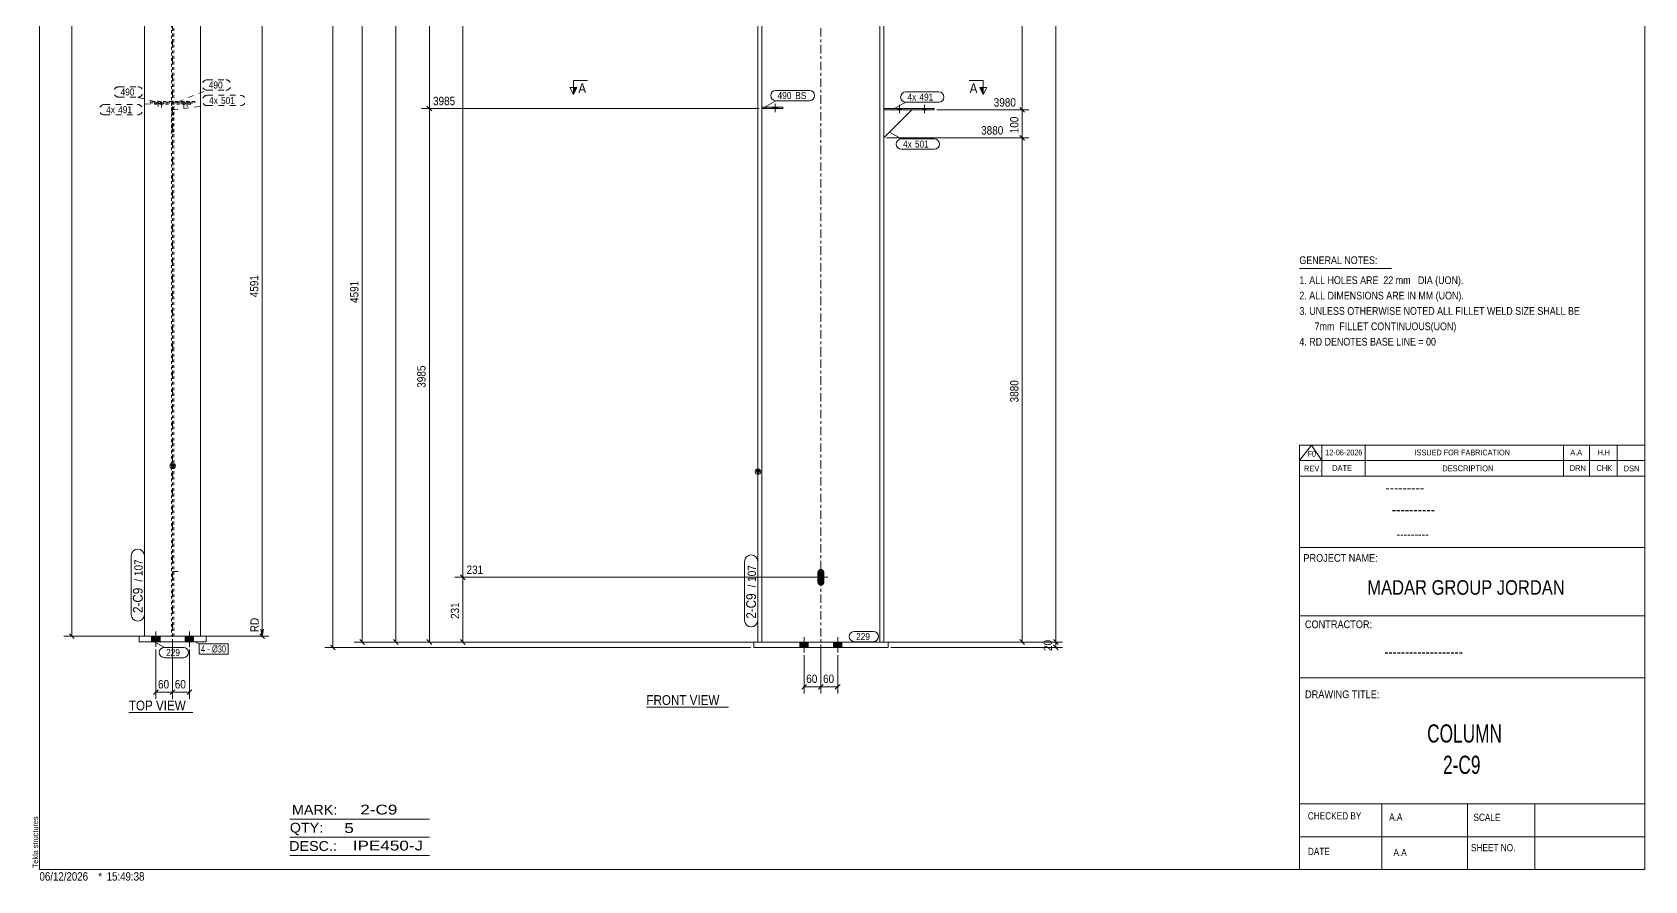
# Model space of a CAD drawing. Header units: millimetres. Extents: x 2 to 579, y 1 to 825.
# Drawn here: x 2 to 579, y 1 to 304 of the extents above; entities that cross this region are included whole.
import ezdxf

# ---------------------------------------------------------------- set-up
doc = ezdxf.new("R2010")
doc.units = ezdxf.units.MM
for name, pattern in [('XKITLINE00', [0]), ('XKITLINE01', [4, 1, -1, 1, -1]), ('XKITLINE02', [4, 2, -2]), ('XKITLINE03', [6, 3, -1, 1, -1])]:
    doc.linetypes.add(name, pattern=pattern)
for name, color, linetype, lineweight in [('Bolt', 3, 'Continuous', 0), ('BoltMark', 7, 'Continuous', 0), ('Dimensions', 7, 'Continuous', 0), ('DrawingSheet', 5, 'Continuous', 0), ('OtherObjectType', 7, 'Continuous', 0), ('Part', 2, 'Continuous', 0), ('PartMark', 7, 'Continuous', 0), ('Section', 6, 'Continuous', 0)]:
    doc.layers.add(name, color=color, linetype=linetype, lineweight=lineweight)
doc.styles.add('@ARIAL_UNICODE_MS_BOLD', font='ARIAL.TTF')
doc.styles.add('ARIAL', font='ARIAL.TTF')
doc.styles.add('ARIAL_NARROW', font='ARIALN.TTF')
doc.styles.add('COMIC_SANS_MS_BOLD', font='COMICBD.TTF')
doc.styles.add('SWIS721_EX_BT', font='ARIAL.TTF')
doc.styles.add('SWISSE', font='ARIAL.TTF')

# ---------------------------------------------------------------- blocks, each defined once
blk = doc.blocks.new('*A9')
at = {"layer": 'Bolt'}
for points in [[(284.4, 714.19), (283.92, 714.29), (283.52, 714.56), (283.25, 714.96), (283.15, 715.44), (283.15, 718.94), (283.25, 719.42), (283.52, 719.83), (283.92, 720.1), (284.4, 720.19), (284.88, 720.1), (285.28, 719.83), (285.55, 719.42), (285.65, 718.94), (285.65, 715.44), (285.55, 714.96), (285.28, 714.56), (284.88, 714.29)], [(284.4, 106.45), (283.92, 106.54), (283.52, 106.81), (283.25, 107.22), (283.15, 107.7), (283.15, 111.2), (283.25, 111.68), (283.52, 112.08), (283.92, 112.35), (284.4, 112.45), (284.88, 112.35), (285.28, 112.08), (285.55, 111.68), (285.65, 111.2), (285.65, 107.7), (285.55, 107.22), (285.28, 106.81), (284.88, 106.54)]]:
    blk.add_hatch(color=3, dxfattribs=at).paths.add_polyline_path(points, flags=17)
at = {"layer": 'Bolt', "color": 3, "linetype": 'XKITLINE00', "lineweight": 0}
for p, q in [((281.9, 717.19), (286.9, 717.19)), ((284.4, 719.69), (284.4, 714.69)), ((284.4, 111.95), (284.4, 106.95)), ((281.9, 109.45), (286.9, 109.45))]:
    blk.add_line(p, q, dxfattribs=at)
blk = doc.blocks.new('*A10')
at = {"layer": 'Bolt'}
for points in [[(279.9, 86.32), (279.9, 84.32), (276.9, 84.32), (276.9, 86.32)], [(279.9, 86.32), (279.9, 84.32), (276.9, 84.32), (276.9, 86.32)], [(291.9, 86.32), (291.9, 84.32), (288.9, 84.32), (288.9, 86.32)], [(291.9, 86.32), (291.9, 84.32), (288.9, 84.32), (288.9, 86.32)]]:
    blk.add_hatch(color=3, dxfattribs=at).paths.add_polyline_path(points, flags=17)
at = {"layer": 'Bolt', "color": 3, "linetype": 'XKITLINE00', "lineweight": 0}
for p, q in [((278.4, 88.07), (278.4, 82.57)), ((278.4, 88.07), (278.4, 82.57)), ((290.4, 88.07), (290.4, 82.57)), ((290.4, 88.07), (290.4, 82.57)), ((276.9, 86.32), (276.9, 84.32)), ((276.9, 86.32), (276.9, 84.32)), ((279.9, 86.32), (279.9, 84.32)), ((279.9, 86.32), (279.9, 84.32)), ((288.9, 86.32), (288.9, 84.32)), ((288.9, 86.32), (288.9, 84.32)), ((291.9, 86.32), (291.9, 84.32)), ((291.9, 86.32), (291.9, 84.32))]:
    blk.add_line(p, q, dxfattribs=at)
blk = doc.blocks.new('*A11')
at = {"layer": 'Bolt'}
for points in [[(313.2, 277.07), (313.2, 276.57), (311.8, 276.57), (311.8, 277.07)], [(313.2, 277.07), (313.2, 276.57), (311.8, 276.57), (311.8, 277.07)], [(322.2, 277.07), (322.2, 276.57), (320.8, 276.57), (320.8, 277.07)], [(322.2, 277.07), (322.2, 276.57), (320.8, 276.57), (320.8, 277.07)]]:
    blk.add_hatch(color=3, dxfattribs=at).paths.add_polyline_path(points, flags=17)
at = {"layer": 'Bolt', "color": 3, "linetype": 'XKITLINE00', "lineweight": 0}
for p, q in [((311.8, 276.57), (311.8, 277.07)), ((311.8, 276.57), (311.8, 277.07)), ((312.5, 275.41), (312.5, 278.41)), ((312.5, 275.41), (312.5, 278.41)), ((313.2, 276.57), (313.2, 277.07)), ((313.2, 276.57), (313.2, 277.07)), ((320.8, 276.57), (320.8, 277.07)), ((320.8, 276.57), (320.8, 277.07)), ((321.5, 275.41), (321.5, 278.41)), ((321.5, 275.41), (321.5, 278.41)), ((322.2, 276.57), (322.2, 277.07)), ((322.2, 276.57), (322.2, 277.07))]:
    blk.add_line(p, q, dxfattribs=at)
blk = doc.blocks.new('*A12')
at = {"layer": 'Bolt', "color": 3, "linetype": 'XKITLINE02', "lineweight": 0}
for p, q in [((267.12, 277.07), (267.12, 277.57)), ((268.1, 275.72), (268.1, 278.72)), ((269.08, 277.07), (269.08, 277.57))]:
    blk.add_line(p, q, dxfattribs=at)
blk = doc.blocks.new('*A13')
at = {"layer": 'Bolt'}
blk.add_hatch(color=3, dxfattribs=at).paths.add_polyline_path([(267.12, 277.07), (267.12, 277.57), (269.08, 277.57), (269.08, 277.07)], flags=17)
at = {"layer": 'Bolt', "color": 3, "linetype": 'XKITLINE00', "lineweight": 0}
for p, q in [((267.12, 277.07), (267.12, 277.57)), ((268.1, 275.72), (268.1, 278.72)), ((269.08, 277.07), (269.08, 277.57))]:
    blk.add_line(p, q, dxfattribs=at)
blk = doc.blocks.new('*A23')
at = {"layer": 'Part'}
blk.add_hatch(color=2, dxfattribs=at).paths.add_polyline_path([(261.1, 147.72), (262.7, 147.72), (261.9, 146.32)], flags=17)
at = {"layer": 'Part', "color": 7, "linetype": 'XKITLINE01', "lineweight": 0}
for p, q in [((306.9, 774.15), (261.9, 738.67)), ((261.9, 86.32), (306.9, 86.32))]:
    blk.add_line(p, q, dxfattribs=at)
at = {"layer": 'Part', "color": 2, "linetype": 'XKITLINE00', "lineweight": 0}
for p, q in [((305.5, 188.81), (305.5, 773.04)), ((306.9, 188.81), (306.9, 774.15)), ((261.9, 738.67), (261.9, 188.81)), ((263.3, 739.78), (263.3, 188.81)), ((261.9, 188.71), (261.9, 86.32)), ((263.3, 188.71), (263.3, 86.32)), ((305.5, 86.32), (305.5, 188.71)), ((306.9, 86.32), (306.9, 188.71)), ((261.9, 146.32), (261.1, 147.72)), ((261.1, 147.72), (262.7, 147.72)), ((262.7, 147.72), (261.9, 146.32))]:
    blk.add_line(p, q, dxfattribs=at)
at = {"layer": 'Part', "color": 7, "linetype": 'XKITLINE03', "lineweight": 0}
for p, q in [((284.4, 188.81), (284.4, 766.41)), ((284.4, 76.32), (284.4, 188.71))]:
    blk.add_line(p, q, dxfattribs=at)
at = {"layer": 'Part', "color": 2, "linetype": 'XKITLINE00', "lineweight": 0}
blk.add_circle((261.9, 147.22), 1, dxfattribs=at)
blk = doc.blocks.new('*A27')
at = {"layer": 'Part', "color": 2, "linetype": 'XKITLINE00', "lineweight": 0}
for p, q in [((308.4, 86.32), (260.4, 86.32)), ((260.4, 86.32), (260.4, 84.32)), ((308.4, 84.32), (260.4, 84.32)), ((308.4, 86.32), (308.4, 84.32))]:
    blk.add_line(p, q, dxfattribs=at)
blk = doc.blocks.new('*A29')
at = {"layer": 'Part', "color": 2, "linetype": 'XKITLINE00', "lineweight": 0}
for p, q in [((306.9, 277.07), (324.9, 277.07)), ((324.9, 277.07), (324.9, 276.57)), ((324.9, 276.57), (306.9, 276.57))]:
    blk.add_line(p, q, dxfattribs=at)
at = {"layer": 'Part', "color": 7, "linetype": 'XKITLINE01', "lineweight": 0}
blk.add_line((306.9, 276.57), (306.9, 277.07), dxfattribs=at)
blk = doc.blocks.new('*A30')
at = {"layer": 'Part', "color": 7, "linetype": 'XKITLINE01', "lineweight": 0}
for p, q in [((270.8, 277.57), (263.3, 277.57)), ((263.3, 277.57), (263.3, 277.07)), ((263.3, 277.07), (270.8, 277.07)), ((264.8, 277.07), (264.8, 277.57)), ((270.8, 277.07), (270.8, 277.57))]:
    blk.add_line(p, q, dxfattribs=at)
blk = doc.blocks.new('*A31')
at = {"layer": 'Part', "color": 2, "linetype": 'XKITLINE00', "lineweight": 0}
blk.add_line((306.9, 266.57), (316.9, 276.57), dxfattribs=at)
at = {"layer": 'Part', "color": 7, "linetype": 'XKITLINE01', "lineweight": 0}
for p, q in [((306.9, 276.57), (306.9, 266.57)), ((316.9, 276.57), (306.9, 276.57))]:
    blk.add_line(p, q, dxfattribs=at)
blk = doc.blocks.new('*A32')
at = {"layer": 'Part', "color": 2, "linetype": 'XKITLINE00', "lineweight": 0}
for p, q in [((263.3, 277.57), (270.8, 277.57)), ((270.8, 277.07), (263.3, 277.07)), ((270.8, 277.57), (270.8, 277.07))]:
    blk.add_line(p, q, dxfattribs=at)
at = {"layer": 'Part', "color": 7, "linetype": 'XKITLINE01', "lineweight": 0}
for p, q in [((263.3, 277.07), (263.3, 277.57)), ((264.8, 277.07), (264.8, 277.57))]:
    blk.add_line(p, q, dxfattribs=at)
blk = doc.blocks.new('*A46')
at = {"layer": 'Bolt', "color": 3, "linetype": 'XKITLINE02', "lineweight": 0}
for p, q in [((53.04, 722.24), (52.14, 722.24)), ((54.59, 719.24), (50.59, 719.24)), ((53.04, 716.24), (52.14, 716.24)), ((54.59, 111.5), (50.59, 111.5)), ((53.04, 114.5), (52.14, 114.5)), ((53.04, 108.5), (52.14, 108.5))]:
    blk.add_line(p, q, dxfattribs=at)
blk = doc.blocks.new('*A47')
at = {"layer": 'Bolt'}
for points in [[(48.09, 88.37), (48.09, 86.37), (45.09, 86.37), (45.09, 88.37)], [(48.09, 88.37), (48.09, 86.37), (45.09, 86.37), (45.09, 88.37)], [(60.09, 88.37), (60.09, 86.37), (57.09, 86.37), (57.09, 88.37)], [(60.09, 88.37), (60.09, 86.37), (57.09, 86.37), (57.09, 88.37)]]:
    blk.add_hatch(color=3, dxfattribs=at).paths.add_polyline_path(points, flags=17)
at = {"layer": 'Bolt', "color": 3, "linetype": 'XKITLINE00', "lineweight": 0}
for p, q in [((45.09, 88.37), (45.09, 86.37)), ((45.09, 88.37), (45.09, 86.37)), ((46.59, 90.12), (46.59, 84.62)), ((46.59, 90.12), (46.59, 84.62)), ((48.09, 88.37), (48.09, 86.37)), ((48.09, 88.37), (48.09, 86.37)), ((57.09, 88.37), (57.09, 86.37)), ((57.09, 88.37), (57.09, 86.37)), ((58.59, 90.12), (58.59, 84.62)), ((58.59, 90.12), (58.59, 84.62)), ((60.09, 88.37), (60.09, 86.37)), ((60.09, 88.37), (60.09, 86.37))]:
    blk.add_line(p, q, dxfattribs=at)
blk = doc.blocks.new('*A48')
at = {"layer": 'Bolt', "color": 3, "linetype": 'XKITLINE02', "lineweight": 0}
for p, q in [((47.89, 278.62), (47.89, 279.12)), ((47.89, 278.62), (47.89, 279.12)), ((48.59, 277.46), (48.59, 280.46)), ((48.59, 277.46), (48.59, 280.46)), ((49.29, 278.62), (49.29, 279.12)), ((49.29, 278.62), (49.29, 279.12)), ((55.89, 278.62), (55.89, 279.12)), ((55.89, 278.62), (55.89, 279.12)), ((56.59, 277.46), (56.59, 280.46)), ((56.59, 277.46), (56.59, 280.46)), ((57.29, 278.62), (57.29, 279.12)), ((57.29, 278.62), (57.29, 279.12))]:
    blk.add_line(p, q, dxfattribs=at)
blk = doc.blocks.new('*A49')
at = {"layer": 'Bolt', "color": 3, "linetype": 'XKITLINE02', "lineweight": 0}
for p, q in [((46.4, 279.12), (46.4, 279.62)), ((47.39, 277.77), (47.39, 280.77)), ((48.37, 279.12), (48.37, 279.62))]:
    blk.add_line(p, q, dxfattribs=at)
blk = doc.blocks.new('*A50')
at = {"layer": 'Bolt', "color": 3, "linetype": 'XKITLINE02', "lineweight": 0}
for p, q in [((56.8, 279.12), (56.8, 279.62)), ((57.79, 277.77), (57.79, 280.77)), ((58.77, 279.12), (58.77, 279.62))]:
    blk.add_line(p, q, dxfattribs=at)
blk = doc.blocks.new('*A60')
at = {"layer": 'Part'}
blk.add_hatch(color=2, dxfattribs=at).paths.add_polyline_path([(51.79, 149.77), (53.39, 149.77), (52.59, 148.37)], flags=17)
at = {"layer": 'Part', "color": 7, "linetype": 'XKITLINE01', "lineweight": 0}
for p, q in [((42.59, 776.2), (42.59, 340.59)), ((62.59, 776.2), (42.59, 776.2)), ((42.59, 775.09), (52.14, 775.09)), ((52.14, 775.09), (52.14, 190.86)), ((53.04, 190.86), (53.04, 775.09)), ((53.04, 775.09), (62.59, 775.09)), ((62.59, 340.59), (62.59, 776.2)), ((42.59, 741.83), (52.14, 741.83)), ((42.59, 740.72), (62.59, 740.72)), ((53.04, 741.83), (62.59, 741.83)), ((52.14, 190.76), (52.14, 88.37)), ((53.04, 88.37), (53.04, 190.76)), ((42.59, 88.37), (62.59, 88.37))]:
    blk.add_line(p, q, dxfattribs=at)
at = {"layer": 'Part', "color": 7, "linetype": 'XKITLINE03', "lineweight": 0}
for p, q in [((52.59, 190.86), (52.59, 768.46)), ((52.59, 78.37), (52.59, 190.76))]:
    blk.add_line(p, q, dxfattribs=at)
at = {"layer": 'Part', "color": 2, "linetype": 'XKITLINE00', "lineweight": 0}
for p, q in [((42.59, 190.86), (42.59, 340.59)), ((62.59, 340.59), (62.59, 190.86)), ((42.59, 88.37), (42.59, 190.76)), ((62.59, 190.76), (62.59, 88.37)), ((52.59, 148.37), (51.79, 149.77)), ((51.79, 149.77), (53.39, 149.77)), ((53.39, 149.77), (52.59, 148.37))]:
    blk.add_line(p, q, dxfattribs=at)
blk.add_circle((52.59, 149.27), 1, dxfattribs=at)
blk = doc.blocks.new('*A64')
at = {"layer": 'Part', "color": 2, "linetype": 'XKITLINE00', "lineweight": 0}
for p, q in [((40.59, 86.37), (40.59, 88.37)), ((40.59, 88.37), (64.59, 88.37)), ((64.59, 88.37), (64.59, 86.37)), ((64.59, 86.37), (40.59, 86.37))]:
    blk.add_line(p, q, dxfattribs=at)
blk = doc.blocks.new('*A66')
at = {"layer": 'Part', "color": 7, "linetype": 'XKITLINE01', "lineweight": 0}
for p, q in [((46.09, 279.12), (46.09, 278.62)), ((46.09, 279.12), (59.09, 279.12)), ((46.09, 278.62), (59.09, 278.62)), ((59.09, 279.12), (59.09, 278.62))]:
    blk.add_line(p, q, dxfattribs=at)
blk = doc.blocks.new('*A67')
at = {"layer": 'Part', "color": 7, "linetype": 'XKITLINE01', "lineweight": 0}
for p, q in [((52.19, 279.62), (44.69, 279.62)), ((44.69, 279.62), (44.69, 279.12)), ((44.69, 279.12), (52.19, 279.12)), ((50.69, 279.12), (50.69, 279.62)), ((52.19, 279.12), (52.19, 279.62))]:
    blk.add_line(p, q, dxfattribs=at)
blk = doc.blocks.new('*A68')
at = {"layer": 'Part', "color": 7, "linetype": 'XKITLINE01', "lineweight": 0}
for p, q in [((52.84, 278.62), (52.34, 278.62)), ((52.34, 268.62), (52.34, 278.62)), ((52.84, 278.62), (52.34, 278.62)), ((52.84, 268.62), (52.84, 278.62)), ((52.84, 268.62), (52.34, 268.62))]:
    blk.add_line(p, q, dxfattribs=at)
blk = doc.blocks.new('*A69')
at = {"layer": 'Part', "color": 7, "linetype": 'XKITLINE01', "lineweight": 0}
for p, q in [((60.49, 279.62), (52.99, 279.62)), ((52.99, 279.62), (52.99, 279.12)), ((52.99, 279.12), (60.49, 279.12)), ((54.49, 279.12), (54.49, 279.62)), ((60.49, 279.12), (60.49, 279.62))]:
    blk.add_line(p, q, dxfattribs=at)
blk = doc.blocks.new('*A120')
at = {"layer": 'DrawingSheet', "color": 5, "linetype": 'XKITLINE00', "lineweight": 0}
for p, q in [((579, 825), (5, 825)), ((5, 825), (5, 5)), ((579, 5), (579, 825)), ((5, 5), (579, 5))]:
    blk.add_line(p, q, dxfattribs=at)
at = {"layer": 'DrawingSheet', "color": 5, "style": 'ARIAL', "width": 0.85}
blk.add_text('Tekla structures', height=2, rotation=90, dxfattribs=at).set_placement((4.5, 5.5))
blk = doc.blocks.new('*A122')
at = {"layer": 'OtherObjectType', "color": 7, "linetype": 'XKITLINE00', "lineweight": 0}
blk.add_line((455.5, 219.82), (488.5, 219.82), dxfattribs=at)
at = {"layer": 'OtherObjectType', "color": 7, "style": 'ARIAL_NARROW', "width": 1.008832}
for s, p in [('GENERAL NOTES:', (455.5, 221.47)), ('1. ALL HOLES ARE  22 mm   DIA (UON).', (455.5, 214.32)), ('2. ALL DIMENSIONS ARE IN MM (UON).', (455.5, 208.82)), ('3. UNLESS OTHERWISE NOTED ALL FILLET WELD SIZE SHALL BE', (455.5, 203.32)), ('7mm  FILLET CONTINUOUS(UON)', (460.95, 197.82)), ('4. RD DENOTES BASE LINE = 00', (455.5, 192.32))]:
    blk.add_text(s, height=2.75, dxfattribs=at).set_placement(p)
blk = doc.blocks.new('*A123')
at = {"layer": 'OtherObjectType', "color": 7, "linetype": 'XKITLINE00', "lineweight": 0}
for p, q in [((455.5, 156.76), (579, 156.76)), ((455.5, 151.21), (459.82, 156.76)), ((455.5, 151.21), (455.5, 156.76)), ((459.82, 156.76), (463.53, 151.21)), ((463.53, 151.21), (463.53, 156.76)), ((478.97, 151.21), (478.97, 156.76)), ((549.98, 151.21), (549.98, 156.76)), ((559.24, 151.21), (559.24, 156.76)), ((569.12, 151.21), (569.12, 156.76)), ((579, 151.21), (579, 156.76)), ((455.5, 151.21), (579, 151.21)), ((455.5, 145.65), (455.5, 151.21)), ((459.21, 151.21), (579, 151.21)), ((463.53, 145.65), (463.53, 151.21)), ((478.97, 145.65), (478.97, 151.21)), ((549.98, 145.65), (549.98, 151.21)), ((559.24, 145.65), (559.24, 151.21)), ((569.12, 145.65), (569.12, 151.21)), ((579, 145.65), (579, 151.21))]:
    blk.add_line(p, q, dxfattribs=at)
at = {"layer": 'OtherObjectType', "color": 7, "style": 'ARIAL_NARROW'}
for s, height, width, p in [('F0', 2.058, 1.008832, (458.4, 152.59)), ('12-06-2026', 2.058, 1.008832, (464.76, 153.06)), ('ISSUED FOR FABRICATION', 2.0583, 1.008832, (496.71, 153.06)), ('A.A', 2.058, 1.008832, (552.4, 153.06)), ('H.H', 2.058, 1.008832, (562.13, 153.06)), ('REV.', 2.058, 0.907949, (457.13, 147.31)), ('DATE', 2.058, 0.907949, (467.23, 147.5)), ('DESCRIPTION', 2.0583, 0.907949, (506.61, 147.39)), ('DRN', 2.058, 0.907949, (552.17, 147.47)), ('CHK', 2.058, 0.907949, (561.72, 147.5)), ('DSN', 2.058, 0.907949, (571.47, 147.35))]:
    blk.add_text(s, height=height, dxfattribs=dict(at, width=width)).set_placement(p)
blk = doc.blocks.new('*A124')
at = {"layer": 'OtherObjectType', "color": 6, "linetype": 'XKITLINE00', "lineweight": 0}
for p, q in [((94.5, 23), (144.5, 23)), ((94.5, 16.5), (144.5, 16.5)), ((94.5, 10), (144.5, 10))]:
    blk.add_line(p, q, dxfattribs=at)
at = {"layer": 'OtherObjectType', "color": 6, "style": 'ARIAL_NARROW'}
for s, width, p in [('MARK:', 1.275, (95.27, 24.58)), ('2-C9', 1.525501, (119.69, 24.65)), ('QTY:', 1.275, (94.5, 18.19)), ('5', 1.525501, (113.99, 18.05)), ('DESC.:', 1.275, (94.29, 11.63)), ('IPE450-J', 1.525501, (117, 11.79))]:
    blk.add_text(s, height=3.5, dxfattribs=dict(at, width=width)).set_placement(p)
blk = doc.blocks.new('*A125')
at = {"layer": 'OtherObjectType', "color": 2, "linetype": 'XKITLINE00', "lineweight": 0}
for p, q in [((455.5, 145.65), (579, 145.65)), ((455.5, 5), (455.5, 145.64)), ((578.98, 145.64), (579, 5)), ((579, 120.14), (455.5, 120.14)), ((455.5, 95.63), (579, 95.63)), ((579, 73.49), (455.5, 73.49)), ((579, 28.4), (455.5, 28.4)), ((484.94, 28.4), (484.94, 5)), ((515.62, 5), (515.62, 28.4)), ((539.75, 5), (539.75, 28.4)), ((579, 16.7), (455.5, 16.7)), ((579, 5), (455.5, 5))]:
    blk.add_line(p, q, dxfattribs=at)
at = {"layer": 'OtherObjectType', "color": 4, "style": '@ARIAL_UNICODE_MS_BOLD', "width": 0.85}
blk.add_text('---------', height=3.9, dxfattribs=at).set_placement((486.23, 139.59))
at = {"layer": 'OtherObjectType', "color": 7, "style": 'ARIAL', "width": 0.85}
for s, height, p in [('----------', 3.9, (488.56, 131.77)), ('---------', 3.25, (490.21, 123.31))]:
    blk.add_text(s, height=height, dxfattribs=at).set_placement(p)
at = {"layer": 'OtherObjectType', "color": 3, "width": 0.85}
for s, style, p in [('PROJECT NAME:', 'SWIS721_EX_BT', (456.92, 115.01)), ('CONTRACTOR:', 'SWISSE', (457.47, 91.27)), ('DRAWING TITLE:', 'SWIS721_EX_BT', (457.53, 66.24))]:
    blk.add_text(s, height=2.7618, dxfattribs=dict(at, style=style)).set_placement(p)
at = {"layer": 'OtherObjectType', "color": 7, "width": 0.85}
for s, height, p in [('MADAR GROUP JORDAN', 5.2, (479.79, 103.23)), ('CHECKED BY', 2.592, (458.53, 22.86)), ('A.A', 2.592, (487.61, 22.45)), ('SCALE', 2.592, (517.74, 22.33)), ('DATE', 2.592, (458.54, 10.16)), ('A.A', 2.592, (489.14, 9.76)), ('SHEET NO.', 2.592, (516.87, 11.49))]:
    blk.add_text(s, height=height, dxfattribs=at).set_placement(p)
at = {"layer": 'OtherObjectType', "color": 1}
for s, height, style, width, p in [('-------------------', 3.9, 'COMIC_SANS_MS_BOLD', 0.85, (485.87, 80.86)), ('COLUMN', 6.5, 'ARIAL', 0.68, (501.19, 50.37)), ('2-C9', 6.5, 'ARIAL', 0.68, (506.88, 39.17))]:
    blk.add_text(s, height=height, dxfattribs=dict(at, style=style, width=width)).set_placement(p)
blk = doc.blocks.new('*A127')
at = {"layer": 'OtherObjectType', "color": 7, "style": 'ARIAL_NARROW', "width": 1.008832}
for s, p in [('06/12/2026', (4.99, 1)), ('*', (26, 1)), ('15:49:38', (29, 1))]:
    blk.add_text(s, height=3, dxfattribs=at).set_placement(p)
blk = doc.blocks.new('*A128')
at = {"layer": 'Dimensions', "color": 7, "linetype": 'XKITLINE00', "lineweight": 0}
for p, q in [((325.1, 792.78), (107.04, 792.78)), ((109.04, 793.63), (110.74, 791.93)), ((109.89, 84.32), (109.89, 792.78)), ((259.4, 84.32), (107.04, 84.32)), ((109.04, 85.17), (110.74, 83.48))]:
    blk.add_line(p, q, dxfattribs=at)
at = {"layer": 'Dimensions', "color": 3}
for p in [(109.89, 792.78), (109.89, 84.32)]:
    blk.add_point(p, dxfattribs=at)
at = {"layer": 'Dimensions', "color": 3, "style": 'ARIAL', "width": 0.85}
blk.add_text('9162', height=3, rotation=90.00021, dxfattribs=at).set_placement((108.54, 434.1))
blk = doc.blocks.new('*A129')
at = {"layer": 'Dimensions', "color": 7, "linetype": 'XKITLINE00', "lineweight": 0}
for p, q in [((367.55, 87.17), (369.25, 85.48)), ((307.9, 86.32), (370.8, 86.32)), ((309.4, 84.32), (370.8, 84.32)), ((367.55, 85.17), (369.25, 83.48)), ((368.4, 84.32), (368.4, 86.32))]:
    blk.add_line(p, q, dxfattribs=at)
at = {"layer": 'Dimensions', "color": 3}
for p in [(368.4, 86.32), (368.4, 84.32)]:
    blk.add_point(p, dxfattribs=at)
at = {"layer": 'Dimensions', "color": 3, "style": 'ARIAL', "width": 0.85}
blk.add_text('20', height=3, rotation=90.00021, dxfattribs=at).set_placement((367.05, 83.1))
blk = doc.blocks.new('*A130')
at = {"layer": 'Dimensions', "color": 7, "linetype": 'XKITLINE00', "lineweight": 0}
for p, q in [((278.4, 81.57), (278.4, 67.92)), ((284.4, 85.32), (284.4, 67.92)), ((279.25, 71.17), (277.55, 69.48)), ((278.4, 70.32), (284.4, 70.32)), ((285.25, 71.17), (283.55, 69.48))]:
    blk.add_line(p, q, dxfattribs=at)
at = {"layer": 'Dimensions', "color": 3}
for p in [(278.4, 70.32), (284.4, 70.32)]:
    blk.add_point(p, dxfattribs=at)
at = {"layer": 'Dimensions', "color": 3, "style": 'ARIAL', "width": 0.85}
blk.add_text('60', height=3, dxfattribs=at).set_placement((279.17, 71.67))
blk = doc.blocks.new('*A131')
at = {"layer": 'Dimensions', "color": 7, "linetype": 'XKITLINE00', "lineweight": 0}
for p, q in [((284.4, 85.32), (284.4, 67.92)), ((290.4, 81.57), (290.4, 67.92)), ((285.25, 71.17), (283.55, 69.48)), ((284.4, 70.32), (290.4, 70.32)), ((291.25, 71.17), (289.55, 69.48))]:
    blk.add_line(p, q, dxfattribs=at)
at = {"layer": 'Dimensions', "color": 3}
for p in [(284.4, 70.32), (290.4, 70.32)]:
    blk.add_point(p, dxfattribs=at)
at = {"layer": 'Dimensions', "color": 3, "style": 'ARIAL', "width": 0.85}
blk.add_text('60', height=3, dxfattribs=at).set_placement((285.17, 71.67))
blk = doc.blocks.new('*A132')
at = {"layer": 'PartMark', "color": 7, "linetype": 'XKITLINE00', "lineweight": 0}
for p, q in [((314.77, 283.03), (326.56, 283.03)), ((310.53, 276.94), (314.77, 279.33)), ((314.77, 279.33), (326.56, 279.33))]:
    blk.add_line(p, q, dxfattribs=at)
for centre, start, end in [((314.77, 281.18), 90, 270), ((326.56, 281.18), 270, 90)]:
    blk.add_arc(centre, 1.85, start, end, dxfattribs=at)
at = {"layer": 'PartMark', "color": 3, "style": 'ARIAL', "width": 0.85}
for s, p in [('4x', (315.37, 279.93)), ('491', (319.64, 279.93))]:
    blk.add_text(s, height=2.5, dxfattribs=at).set_placement(p)
blk = doc.blocks.new('*A133')
at = {"layer": 'PartMark', "color": 7, "linetype": 'XKITLINE00', "lineweight": 0}
for p, q in [((308.93, 268.6), (313.17, 266.21)), ((313.17, 266.21), (324.96, 266.21)), ((313.17, 262.51), (324.96, 262.51))]:
    blk.add_line(p, q, dxfattribs=at)
for centre, start, end in [((313.17, 264.36), 90, 270), ((324.96, 264.36), 270, 90)]:
    blk.add_arc(centre, 1.85, start, end, dxfattribs=at)
at = {"layer": 'PartMark', "color": 3, "style": 'ARIAL', "width": 0.85}
for s, p in [('4x', (313.77, 263.11)), ('501', (318.04, 263.11))]:
    blk.add_text(s, height=2.5, dxfattribs=at).set_placement(p)
blk = doc.blocks.new('*A136')
at = {"layer": 'PartMark', "color": 7, "linetype": 'XKITLINE00', "lineweight": 0}
for p, q in [((268.32, 283.57), (280.28, 283.57)), ((264.07, 277.48), (268.32, 279.87)), ((268.32, 279.87), (280.28, 279.87))]:
    blk.add_line(p, q, dxfattribs=at)
for centre, start, end in [((268.32, 281.72), 90, 270), ((280.28, 281.72), 270, 90)]:
    blk.add_arc(centre, 1.85, start, end, dxfattribs=at)
at = {"layer": 'PartMark', "color": 3, "style": 'ARIAL', "width": 0.85}
for s, p in [('490', (268.92, 280.47)), ('BS', (275.23, 280.47))]:
    blk.add_text(s, height=2.5, dxfattribs=at).set_placement(p)
blk = doc.blocks.new('*A139')
at = {"layer": 'Section'}
for points in [[(197.16, 284.57), (195.91, 282.07), (195.91, 284.57)], [(342.47, 284.57), (342.47, 282.07), (341.22, 284.57)]]:
    blk.add_hatch(color=3, dxfattribs=at).paths.add_polyline_path(points, flags=17)
at = {"layer": 'Section', "color": 3, "linetype": 'XKITLINE00', "lineweight": 0}
for p, q in [((195.91, 282.07), (194.66, 284.57)), ((197.16, 284.57), (194.66, 284.57)), ((195.91, 282.07), (197.16, 284.57)), ((341.22, 284.57), (343.72, 284.57)), ((342.47, 282.07), (341.22, 284.57)), ((343.72, 284.57), (342.47, 282.07))]:
    blk.add_line(p, q, dxfattribs=at)
at = {"layer": 'Section', "color": 1, "linetype": 'XKITLINE00', "lineweight": 0}
for p, q in [((195.91, 287.07), (200.91, 287.07)), ((195.91, 287.07), (195.91, 282.07)), ((342.47, 287.07), (337.47, 287.07)), ((342.47, 287.07), (342.47, 282.07))]:
    blk.add_line(p, q, dxfattribs=at)
at = {"layer": 'Section', "color": 7, "style": 'ARIAL', "width": 0.85}
for p in [(197.66, 282.57), (337.6, 282.57)]:
    blk.add_text('A', height=3.5, dxfattribs=at).set_placement(p)
blk = doc.blocks.new('*A143')
at = {"layer": 'OtherObjectType', "color": 7, "linetype": 'XKITLINE00', "lineweight": 0}
blk.add_line((222.02, 63.07), (251.32, 63.07), dxfattribs=at)
at = {"layer": 'OtherObjectType', "color": 7, "style": 'ARIAL', "width": 0.85}
blk.add_text('FRONT VIEW', height=3.5, dxfattribs=at).set_placement((222.02, 63.82))
blk = doc.blocks.new('*A153')
at = {"layer": 'Dimensions', "color": 7, "linetype": 'XKITLINE00', "lineweight": 0}
for p, q in [((307.9, 774.15), (370.8, 774.15)), ((367.55, 775), (369.25, 773.3)), ((368.4, 86.32), (368.4, 774.15)), ((367.55, 87.17), (369.25, 85.48)), ((307.9, 86.32), (370.8, 86.32))]:
    blk.add_line(p, q, dxfattribs=at)
at = {"layer": 'Dimensions', "color": 3}
for p in [(368.4, 774.15), (368.4, 86.32)]:
    blk.add_point(p, dxfattribs=at)
at = {"layer": 'Dimensions', "color": 3, "style": 'ARIAL', "width": 0.85}
blk.add_text('8956', height=3, rotation=90.00021, dxfattribs=at).set_placement((367.05, 425.79))
blk = doc.blocks.new('*A155')
at = {"layer": 'Dimensions', "color": 7, "linetype": 'XKITLINE00', "lineweight": 0}
for p, q in [((262.3, 337.67), (117.55, 337.67)), ((119.55, 338.52), (121.25, 336.82)), ((120.4, 86.32), (120.4, 337.67)), ((119.55, 87.17), (121.25, 85.48)), ((260.9, 86.32), (117.55, 86.32))]:
    blk.add_line(p, q, dxfattribs=at)
at = {"layer": 'Dimensions', "color": 3}
for p in [(120.4, 337.67), (120.4, 86.32)]:
    blk.add_point(p, dxfattribs=at)
at = {"layer": 'Dimensions', "color": 3, "style": 'ARIAL', "width": 0.85}
blk.add_text('4591', height=3, dxfattribs=at).set_placement((121.7, 338.87))
blk.add_text('4591', height=3, rotation=90.00021, dxfattribs=at).set_placement((119.05, 207.55))
blk = doc.blocks.new('*A157')
at = {"layer": 'Dimensions', "color": 7, "linetype": 'XKITLINE00', "lineweight": 0}
for p, q in [((229.7, 667.07), (129.55, 667.07)), ((131.55, 667.92), (133.25, 666.22)), ((132.4, 86.32), (132.4, 667.07)), ((131.55, 87.17), (133.25, 85.48)), ((260.9, 86.32), (129.55, 86.32))]:
    blk.add_line(p, q, dxfattribs=at)
at = {"layer": 'Dimensions', "color": 3}
for p in [(132.4, 667.07), (132.4, 86.32)]:
    blk.add_point(p, dxfattribs=at)
at = {"layer": 'Dimensions', "color": 3, "style": 'ARIAL', "width": 0.85}
blk.add_text('7885', height=3, dxfattribs=at).set_placement((133.7, 668.27))
blk.add_text('7885', height=3, rotation=90.00021, dxfattribs=at).set_placement((131.05, 372.25))
blk = doc.blocks.new('*A159')
at = {"layer": 'Dimensions', "color": 7, "linetype": 'XKITLINE00', "lineweight": 0}
for p, q in [((262.3, 277.07), (141.55, 277.07)), ((143.55, 277.92), (145.25, 276.22)), ((144.4, 86.32), (144.4, 277.07)), ((143.55, 87.17), (145.25, 85.48)), ((260.9, 86.32), (141.55, 86.32))]:
    blk.add_line(p, q, dxfattribs=at)
at = {"layer": 'Dimensions', "color": 3}
for p in [(144.4, 277.07), (144.4, 86.32)]:
    blk.add_point(p, dxfattribs=at)
at = {"layer": 'Dimensions', "color": 3, "style": 'ARIAL', "width": 0.85}
blk.add_text('3985', height=3, dxfattribs=at).set_placement((145.7, 278.27))
blk.add_text('3985', height=3, rotation=90.00021, dxfattribs=at).set_placement((143.05, 177.25))
blk = doc.blocks.new('*A160')
at = {"layer": 'Dimensions', "color": 7, "linetype": 'XKITLINE00', "lineweight": 0}
for p, q in [((305.9, 774.15), (141.55, 774.15)), ((143.55, 775), (145.25, 773.3)), ((144.4, 277.07), (144.4, 774.15)), ((262.3, 277.07), (141.55, 277.07)), ((143.55, 277.92), (145.25, 276.22))]:
    blk.add_line(p, q, dxfattribs=at)
at = {"layer": 'Dimensions', "color": 3}
for p in [(144.4, 774.15), (144.4, 277.07)]:
    blk.add_point(p, dxfattribs=at)
at = {"layer": 'Dimensions', "color": 3, "style": 'ARIAL', "width": 0.85}
blk.add_text('8956', height=3, dxfattribs=at).set_placement((145.7, 775.35))
blk.add_text('4971', height=3, rotation=90.00021, dxfattribs=at).set_placement((143.05, 521.16))
blk = doc.blocks.new('*A161')
at = {"layer": 'Dimensions', "color": 7, "linetype": 'XKITLINE00', "lineweight": 0}
for p, q in [((155.55, 110.3), (157.25, 108.6)), ((283.4, 109.45), (153.55, 109.45)), ((156.4, 86.32), (156.4, 109.45)), ((155.55, 87.17), (157.25, 85.48)), ((260.9, 86.32), (153.55, 86.32))]:
    blk.add_line(p, q, dxfattribs=at)
at = {"layer": 'Dimensions', "color": 3}
for p in [(156.4, 109.45), (156.4, 86.32)]:
    blk.add_point(p, dxfattribs=at)
at = {"layer": 'Dimensions', "color": 3, "style": 'ARIAL', "width": 0.85}
blk.add_text('231', height=3, dxfattribs=at).set_placement((157.7, 110.65))
blk.add_text('231', height=3, rotation=90.00021, dxfattribs=at).set_placement((155.05, 94.55))
blk = doc.blocks.new('*A162')
at = {"layer": 'Dimensions', "color": 7, "linetype": 'XKITLINE00', "lineweight": 0}
for p, q in [((283.4, 717.19), (153.55, 717.19)), ((155.55, 718.04), (157.25, 716.34)), ((156.4, 109.45), (156.4, 717.19)), ((155.55, 110.3), (157.25, 108.6)), ((283.4, 109.45), (153.55, 109.45))]:
    blk.add_line(p, q, dxfattribs=at)
at = {"layer": 'Dimensions', "color": 3}
for p in [(156.4, 717.19), (156.4, 109.45)]:
    blk.add_point(p, dxfattribs=at)
at = {"layer": 'Dimensions', "color": 3, "style": 'ARIAL', "width": 0.85}
blk.add_text('8386', height=3, dxfattribs=at).set_placement((157.7, 718.39))
blk.add_text('8155', height=3, rotation=90.00021, dxfattribs=at).set_placement((155.05, 408.87))
blk = doc.blocks.new('*A164')
at = {"layer": 'Dimensions', "color": 7, "linetype": 'XKITLINE00', "lineweight": 0}
for p, q in [((307.9, 266.57), (358.8, 266.57)), ((355.55, 267.42), (357.25, 265.72)), ((356.4, 86.32), (356.4, 266.57)), ((355.55, 87.17), (357.25, 85.48)), ((307.9, 86.32), (358.8, 86.32))]:
    blk.add_line(p, q, dxfattribs=at)
at = {"layer": 'Dimensions', "color": 3}
for p in [(356.4, 266.57), (356.4, 86.32)]:
    blk.add_point(p, dxfattribs=at)
at = {"layer": 'Dimensions', "color": 3, "style": 'ARIAL', "width": 0.85}
blk.add_text('3880', height=3, dxfattribs=at).set_placement((341.7, 267.77))
blk.add_text('3880', height=3, rotation=90.00021, dxfattribs=at).set_placement((355.05, 172))
blk = doc.blocks.new('*A165')
at = {"layer": 'Dimensions', "color": 7, "linetype": 'XKITLINE00', "lineweight": 0}
for p, q in [((355.55, 277.42), (357.25, 275.72)), ((325.9, 276.57), (358.8, 276.57)), ((356.4, 266.57), (356.4, 276.57)), ((307.9, 266.57), (358.8, 266.57)), ((355.55, 267.42), (357.25, 265.72))]:
    blk.add_line(p, q, dxfattribs=at)
at = {"layer": 'Dimensions', "color": 3}
for p in [(356.4, 276.57), (356.4, 266.57)]:
    blk.add_point(p, dxfattribs=at)
at = {"layer": 'Dimensions', "color": 3, "style": 'ARIAL', "width": 0.85}
blk.add_text('3980', height=3, dxfattribs=at).set_placement((346.2, 277.77))
blk.add_text('100', height=3, rotation=90.00021, dxfattribs=at).set_placement((355.05, 268.23))
blk = doc.blocks.new('*A166')
at = {"layer": 'Dimensions', "color": 7, "linetype": 'XKITLINE00', "lineweight": 0}
for p, q in [((307.9, 396.57), (358.8, 396.57)), ((355.55, 397.42), (357.25, 395.72)), ((356.4, 276.57), (356.4, 396.57)), ((355.55, 277.42), (357.25, 275.72)), ((325.9, 276.57), (358.8, 276.57))]:
    blk.add_line(p, q, dxfattribs=at)
at = {"layer": 'Dimensions', "color": 3}
for p in [(356.4, 396.57), (356.4, 276.57)]:
    blk.add_point(p, dxfattribs=at)
at = {"layer": 'Dimensions', "color": 3, "style": 'ARIAL', "width": 0.85}
blk.add_text('5180', height=3, dxfattribs=at).set_placement((341.7, 397.77))
blk.add_text('1200', height=3, rotation=90.00021, dxfattribs=at).set_placement((355.05, 332.12))
blk = doc.blocks.new('*A186')
at = {"layer": 'PartMark', "color": 7, "linetype": 'XKITLINE00', "lineweight": 0}
for p, q in [((296.39, 90.12), (303.15, 90.12)), ((296.39, 86.42), (303.15, 86.42))]:
    blk.add_line(p, q, dxfattribs=at)
for centre, start, end in [((296.39, 88.27), 90, 270), ((303.15, 88.27), 270, 90)]:
    blk.add_arc(centre, 1.85, start, end, dxfattribs=at)
at = {"layer": 'PartMark', "color": 3, "style": 'ARIAL', "width": 0.85}
blk.add_text('229', height=2.5, dxfattribs=at).set_placement((296.99, 87.02))
blk = doc.blocks.new('*A188')
at = {"layer": 'PartMark', "color": 7, "linetype": 'XKITLINE00', "lineweight": 0}
for p, q in [((257.1, 94.07), (257.1, 115.13)), ((261.8, 94.07), (261.8, 115.13))]:
    blk.add_line(p, q, dxfattribs=at)
for centre, start, end in [((259.45, 115.13), 0, 180), ((259.45, 94.07), 180, 0)]:
    blk.add_arc(centre, 2.35, start, end, dxfattribs=at)
at = {"layer": 'PartMark', "color": 3, "style": 'ARIAL', "width": 0.85}
for s, p in [('107', (261.2, 107.85)), ('/', (261.2, 105.84))]:
    blk.add_text(s, height=3, rotation=90.00021, dxfattribs=at).set_placement(p)
at = {"layer": 'PartMark', "color": 1, "style": 'ARIAL', "width": 0.85}
blk.add_text('2-C9', height=3.5, rotation=90.00021, dxfattribs=at).set_placement((261.2, 94.67))
blk = doc.blocks.new('*A191')
at = {"layer": 'Dimensions', "color": 7, "linetype": 'XKITLINE00', "lineweight": 0}
for p, q in [((15.74, 738.59), (17.43, 736.89)), ((36.14, 737.74), (13.74, 737.74)), ((16.59, 88.37), (16.59, 737.74)), ((41.59, 88.37), (13.74, 88.37)), ((15.74, 89.22), (17.43, 87.53))]:
    blk.add_line(p, q, dxfattribs=at)
at = {"layer": 'Dimensions', "color": 3}
for p in [(16.59, 737.74), (16.59, 88.37)]:
    blk.add_point(p, dxfattribs=at)
at = {"layer": 'Dimensions', "color": 3, "style": 'ARIAL', "width": 0.85}
blk.add_text('8571', height=3, dxfattribs=at).set_placement((17.89, 738.94))
blk.add_text('8571', height=3, rotation=90.00021, dxfattribs=at).set_placement((15.24, 408.61))
blk = doc.blocks.new('*A192')
at = {"layer": 'PartMark', "color": 7, "linetype": 'XKITLINE02', "lineweight": 0}
for p, q in [((54.52, 279.49), (64.91, 283.64)), ((64.91, 287.34), (71.67, 287.34)), ((64.91, 283.64), (71.67, 283.64))]:
    blk.add_line(p, q, dxfattribs=at)
for centre, start, end in [((64.91, 285.49), 90, 270), ((71.67, 285.49), 270, 90)]:
    blk.add_arc(centre, 1.85, start, end, dxfattribs=at)
at = {"layer": 'PartMark', "color": 3, "style": 'ARIAL', "width": 0.85}
blk.add_text('490', height=2.5, dxfattribs=at).set_placement((65.51, 284.24))
blk = doc.blocks.new('*A193')
at = {"layer": 'PartMark', "color": 7, "linetype": 'XKITLINE02', "lineweight": 0}
for p, q in [((33.39, 284.84), (40.15, 284.84)), ((33.39, 281.14), (40.15, 281.14)), ((46.22, 279.49), (40.15, 281.14))]:
    blk.add_line(p, q, dxfattribs=at)
for centre, start, end in [((33.39, 282.99), 90, 270), ((40.15, 282.99), 270, 90)]:
    blk.add_arc(centre, 1.85, start, end, dxfattribs=at)
at = {"layer": 'PartMark', "color": 3, "style": 'ARIAL', "width": 0.85}
blk.add_text('490', height=2.5, dxfattribs=at).set_placement((33.99, 281.74))
blk = doc.blocks.new('*A195')
at = {"layer": 'PartMark', "color": 7, "linetype": 'XKITLINE00', "lineweight": 0}
for p, q in [((45.42, 86.8), (49.66, 84.41)), ((49.66, 84.41), (56.42, 84.41)), ((49.66, 80.71), (56.42, 80.71))]:
    blk.add_line(p, q, dxfattribs=at)
for centre, start, end in [((49.66, 82.56), 90, 270), ((56.42, 82.56), 270, 90)]:
    blk.add_arc(centre, 1.85, start, end, dxfattribs=at)
at = {"layer": 'PartMark', "color": 3, "style": 'ARIAL', "width": 0.85}
blk.add_text('229', height=2.5, dxfattribs=at).set_placement((50.26, 81.31))
blk = doc.blocks.new('*A199')
at = {"layer": 'PartMark', "color": 7, "linetype": 'XKITLINE00', "lineweight": 0}
for p, q in [((37.79, 96.12), (37.79, 117.18)), ((42.49, 96.12), (42.49, 117.18))]:
    blk.add_line(p, q, dxfattribs=at)
for centre, start, end in [((40.14, 117.18), 0, 180), ((40.14, 96.12), 180, 0)]:
    blk.add_arc(centre, 2.35, start, end, dxfattribs=at)
at = {"layer": 'PartMark', "color": 3, "style": 'ARIAL', "width": 0.85}
for s, p in [('107', (41.89, 109.9)), ('/', (41.89, 107.89))]:
    blk.add_text(s, height=3, rotation=90.00021, dxfattribs=at).set_placement(p)
at = {"layer": 'PartMark', "color": 1, "style": 'ARIAL', "width": 0.85}
blk.add_text('2-C9', height=3.5, rotation=90.00021, dxfattribs=at).set_placement((41.89, 96.72))
blk = doc.blocks.new('*A201')
at = {"layer": 'PartMark', "color": 7, "linetype": 'XKITLINE02', "lineweight": 0}
for p, q in [((28.24, 278.51), (40.02, 278.51)), ((48.72, 278.99), (40.02, 278.51)), ((28.24, 274.81), (40.02, 274.81))]:
    blk.add_line(p, q, dxfattribs=at)
for centre, start, end in [((28.24, 276.66), 90, 270), ((40.02, 276.66), 270, 90)]:
    blk.add_arc(centre, 1.85, start, end, dxfattribs=at)
at = {"layer": 'PartMark', "color": 3, "style": 'ARIAL', "width": 0.85}
for s, p in [('4x', (28.84, 275.41)), ('491', (33.11, 275.41))]:
    blk.add_text(s, height=2.5, dxfattribs=at).set_placement(p)
blk = doc.blocks.new('*A202')
at = {"layer": 'PartMark', "color": 7, "linetype": 'XKITLINE02', "lineweight": 0}
for p, q in [((52.47, 276.59), (65.02, 278.1)), ((65.02, 281.8), (76.81, 281.8)), ((65.02, 278.1), (76.81, 278.1))]:
    blk.add_line(p, q, dxfattribs=at)
for centre, start, end in [((65.02, 279.95), 90, 270), ((76.81, 279.95), 270, 90)]:
    blk.add_arc(centre, 1.85, start, end, dxfattribs=at)
at = {"layer": 'PartMark', "color": 3, "style": 'ARIAL', "width": 0.85}
for s, p in [('4x', (65.62, 278.7)), ('501', (69.9, 278.7))]:
    blk.add_text(s, height=2.5, dxfattribs=at).set_placement(p)
blk = doc.blocks.new('*A203')
at = {"layer": 'OtherObjectType', "color": 7, "linetype": 'XKITLINE00', "lineweight": 0}
blk.add_line((36.95, 61.12), (59.77, 61.12), dxfattribs=at)
at = {"layer": 'OtherObjectType', "color": 7, "style": 'ARIAL', "width": 0.85}
blk.add_text('TOP VIEW', height=3.5, dxfattribs=at).set_placement((36.95, 61.87))
blk = doc.blocks.new('*A204')
at = {"layer": 'Dimensions', "color": 7, "linetype": 'XKITLINE00', "lineweight": 0}
for p, q in [((83.74, 340.57), (85.43, 338.87)), ((53.14, 339.72), (86.99, 339.72)), ((84.59, 88.37), (84.59, 339.72)), ((84.59, 95.6), (84.59, 88.37)), ((63.59, 88.37), (86.99, 88.37)), ((63.59, 88.37), (86.99, 88.37)), ((83.74, 89.22), (85.43, 87.53)), ((84.09, 90.87), (84.59, 88.37)), ((85.09, 90.87), (84.59, 88.37))]:
    blk.add_line(p, q, dxfattribs=at)
at = {"layer": 'Dimensions', "color": 3}
for p in [(84.59, 339.72), (84.59, 88.37)]:
    blk.add_point(p, dxfattribs=at)
at = {"layer": 'Dimensions', "color": 7}
blk.add_point((84.59, 88.37), dxfattribs=at)
at = {"layer": 'Dimensions', "color": 3, "style": 'ARIAL', "width": 0.85}
blk.add_text('4591', height=3, dxfattribs=at).set_placement((74.39, 340.92))
for s, p in [('4591', (83.24, 209.6)), ('RD', (83.39, 89.82))]:
    blk.add_text(s, height=3, rotation=90.00021, dxfattribs=at).set_placement(p)
blk = doc.blocks.new('*A205')
at = {"layer": 'Dimensions', "color": 7, "linetype": 'XKITLINE00', "lineweight": 0}
for p, q in [((52.59, 87.37), (52.59, 65.97)), ((46.59, 83.62), (46.59, 65.97)), ((47.43, 69.22), (45.74, 67.53)), ((53.43, 69.22), (51.74, 67.53)), ((46.59, 68.37), (52.59, 68.37))]:
    blk.add_line(p, q, dxfattribs=at)
at = {"layer": 'Dimensions', "color": 3}
for p in [(46.59, 68.37), (52.59, 68.37)]:
    blk.add_point(p, dxfattribs=at)
at = {"layer": 'Dimensions', "color": 3, "style": 'ARIAL', "width": 0.85}
blk.add_text('60', height=3, dxfattribs=at).set_placement((47.36, 69.72))
blk = doc.blocks.new('*A206')
at = {"layer": 'Dimensions', "color": 7, "linetype": 'XKITLINE00', "lineweight": 0}
for p, q in [((52.59, 87.37), (52.59, 65.97)), ((58.59, 83.62), (58.59, 65.97)), ((53.43, 69.22), (51.74, 67.53)), ((59.43, 69.22), (57.74, 67.53)), ((52.59, 68.37), (58.59, 68.37))]:
    blk.add_line(p, q, dxfattribs=at)
at = {"layer": 'Dimensions', "color": 3}
for p in [(52.59, 68.37), (58.59, 68.37)]:
    blk.add_point(p, dxfattribs=at)
at = {"layer": 'Dimensions', "color": 3, "style": 'ARIAL', "width": 0.85}
blk.add_text('60', height=3, dxfattribs=at).set_placement((53.36, 69.72))
blk = doc.blocks.new('*A207')
at = {"layer": 'BoltMark', "color": 7, "linetype": 'XKITLINE00', "lineweight": 0}
for p, q in [((58.59, 87.37), (62.12, 85.69)), ((62.12, 85.69), (72.42, 85.69)), ((62.12, 81.99), (62.12, 85.69)), ((62.12, 81.99), (72.42, 81.99)), ((72.42, 81.99), (72.42, 85.69))]:
    blk.add_line(p, q, dxfattribs=at)
at = {"layer": 'BoltMark', "color": 3, "style": 'ARIAL_NARROW', "width": 0.85}
for s, p in [('4', (62.72, 82.59)), ('-', (64.99, 82.59)), ('Ø30', (66.65, 82.59))]:
    blk.add_text(s, height=2.5, dxfattribs=at).set_placement(p)

msp = doc.modelspace()

# ---------------------------------------------------------------- block references
at = {"lineweight": 0}
for name in ['*A120', '*A128', '*A160', '*A153', '*A191', '*A46', '*A162', '*A9', '*A157', '*A166', '*A204', '*A155', '*A193', '*A192', '*A139', '*A136', '*A132', '*A201', '*A67', '*A66', '*A49', '*A48', '*A68', '*A202', '*A69', '*A50', '*A159', '*A30', '*A32', '*A12', '*A13', '*A29', '*A165', '*A11', '*A31', '*A164', '*A133', '*A122', '*A123', '*A125', '*A199', '*A188', '*A161', '*A64', '*A47', '*A195', '*A205', '*A206', '*A207', '*A10', '*A186', '*A129', '*A27', '*A130', '*A131', '*A203', '*A143', '*A124', '*A127']:
    msp.add_blockref(name, (0, 0), dxfattribs=at)
at = {"layer": 'Part', "lineweight": 0}
for name in ['*A60', '*A23']:
    msp.add_blockref(name, (0, 0), dxfattribs=at)

doc.saveas('drawing.dxf')
